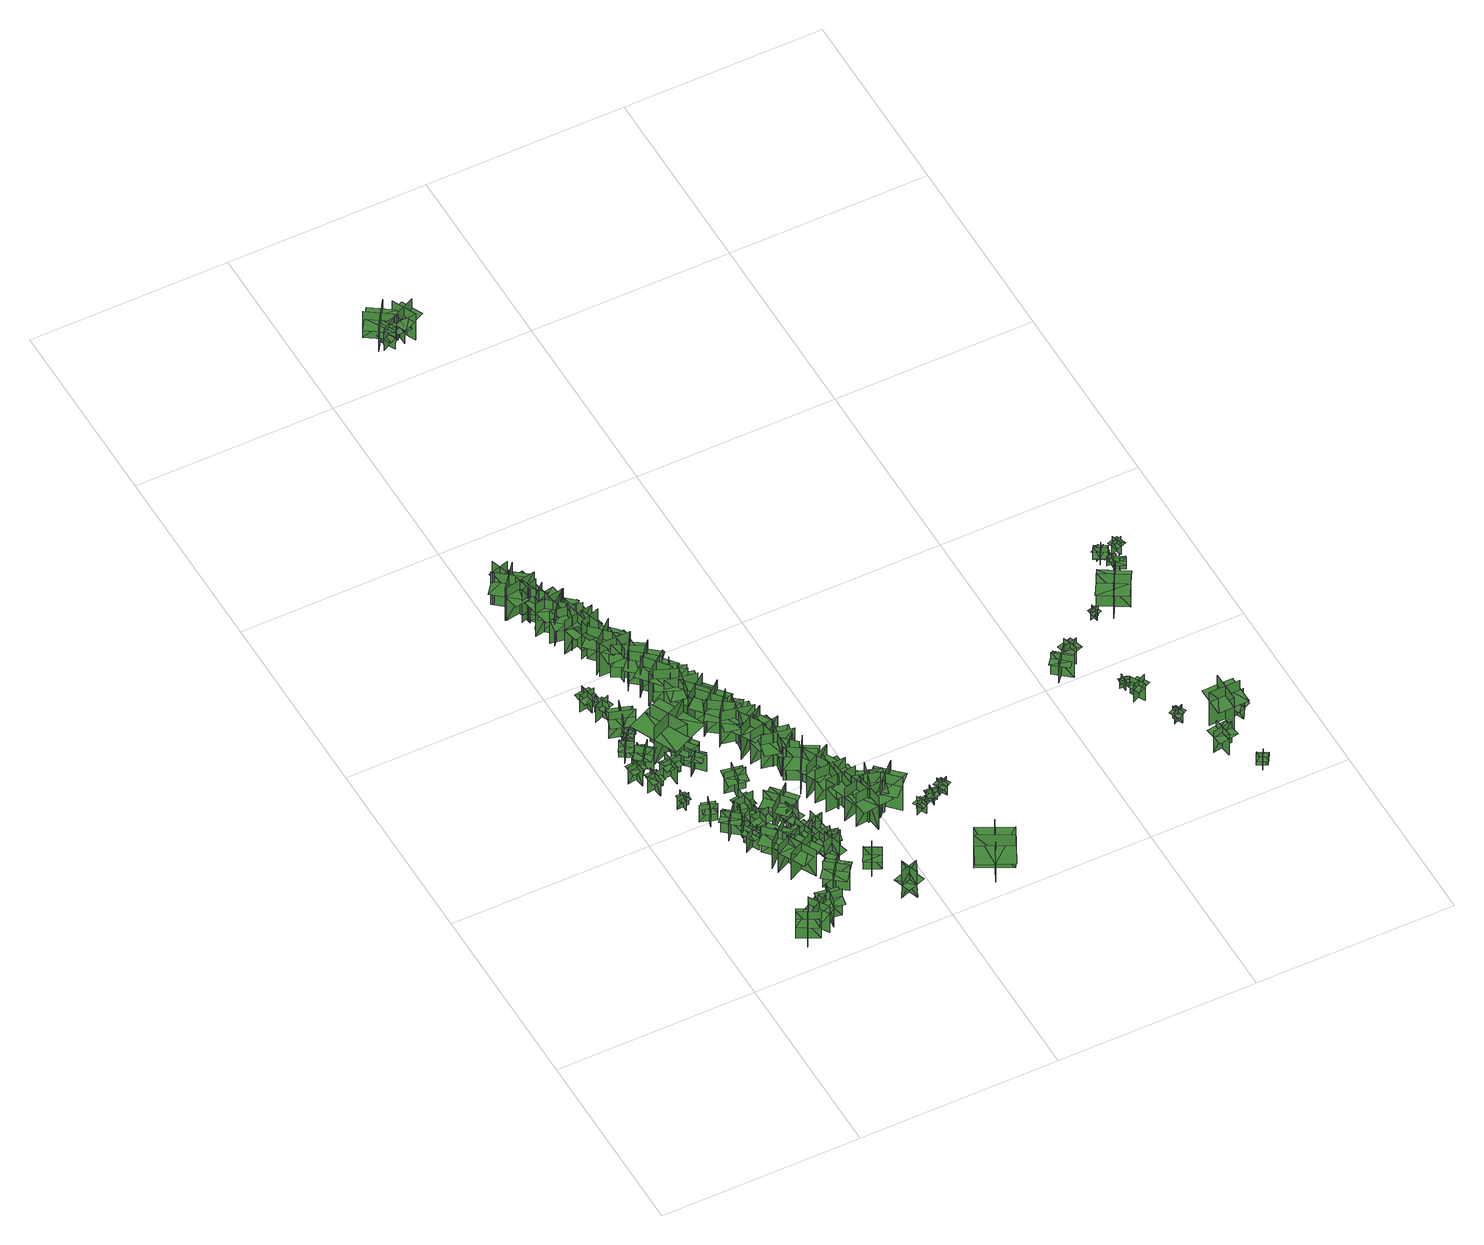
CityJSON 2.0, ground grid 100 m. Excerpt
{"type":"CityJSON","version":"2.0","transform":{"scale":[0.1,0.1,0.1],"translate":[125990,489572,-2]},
"CityObjects":{
"tree1":{"type":"SolitaryVegetationObject","geometry":[{"type":"MultiSurface","lod":"1","boundaries":[[[0,1,2]],[[0,2,3]],[[4,5,6]],[[4,6,7]],[[8,9,10]],[[8,10,11]],[[8,11,12]],[[8,12,13]]]}]},
"tree2":{"type":"SolitaryVegetationObject","geometry":[{"type":"MultiSurface","lod":"1","boundaries":[[[14,15,16]],[[14,16,17]],[[18,19,20]],[[18,20,21]],[[22,23,24]],[[22,24,25]],[[22,25,26]],[[22,26,27]]]}]},
"tree3":{"type":"SolitaryVegetationObject","geometry":[{"type":"MultiSurface","lod":"1","boundaries":[[[28,29,30]],[[28,30,31]],[[32,33,34]],[[32,34,35]],[[36,37,38]],[[36,38,39]],[[36,40,41]],[[36,41,37]]]}]},
"tree4":{"type":"SolitaryVegetationObject","geometry":[{"type":"MultiSurface","lod":"1","boundaries":[[[42,43,44]],[[42,44,45]],[[46,47,48]],[[46,48,49]],[[50,51,52]],[[50,52,53]],[[50,54,55]],[[50,55,51]]]}]},
"tree5":{"type":"SolitaryVegetationObject","geometry":[{"type":"MultiSurface","lod":"1","boundaries":[[[56,57,58]],[[56,58,59]],[[60,61,62]],[[60,62,63]],[[64,65,66]],[[64,66,67]],[[64,67,68]],[[64,68,69]]]}]},
"tree6":{"type":"SolitaryVegetationObject","geometry":[{"type":"MultiSurface","lod":"1","boundaries":[[[70,71,72]],[[70,72,73]],[[74,75,76]],[[74,76,77]],[[78,79,80]],[[78,80,81]],[[78,82,83]],[[78,83,79]]]}]},
"tree7":{"type":"SolitaryVegetationObject","geometry":[{"type":"MultiSurface","lod":"1","boundaries":[[[84,85,86]],[[84,86,87]],[[88,89,90]],[[88,90,91]],[[92,93,94]],[[92,94,95]],[[92,96,97]],[[92,97,93]]]}]},
"tree8":{"type":"SolitaryVegetationObject","geometry":[{"type":"MultiSurface","lod":"1","boundaries":[[[98,99,100]],[[98,100,101]],[[102,103,104]],[[102,104,105]],[[106,107,108]],[[106,108,109]],[[106,110,111]],[[106,111,107]]]}]},
"tree9":{"type":"SolitaryVegetationObject","geometry":[{"type":"MultiSurface","lod":"1","boundaries":[[[112,113,114]],[[112,114,115]],[[116,117,118]],[[116,118,119]],[[120,121,122]],[[120,122,123]],[[120,124,125]],[[120,125,121]]]}]},
"tree10":{"type":"SolitaryVegetationObject","geometry":[{"type":"MultiSurface","lod":"1","boundaries":[[[126,127,128]],[[126,128,129]],[[130,131,132]],[[130,132,133]],[[134,135,136]],[[134,136,137]],[[134,138,139]],[[134,139,135]]]}]},
"tree11":{"type":"SolitaryVegetationObject","geometry":[{"type":"MultiSurface","lod":"1","boundaries":[[[140,141,142]],[[140,142,143]],[[144,145,146]],[[144,146,147]],[[148,149,150]],[[148,150,151]],[[148,152,153]],[[148,153,149]]]}]},
"tree12":{"type":"SolitaryVegetationObject","geometry":[{"type":"MultiSurface","lod":"1","boundaries":[[[154,155,156]],[[154,156,157]],[[158,159,160]],[[158,160,161]],[[162,163,164]],[[162,164,165]],[[162,166,167]],[[162,167,163]]]}]},
"tree13":{"type":"SolitaryVegetationObject","geometry":[{"type":"MultiSurface","lod":"1","boundaries":[[[168,169,170]],[[168,170,171]],[[172,173,174]],[[172,174,175]],[[176,177,178]],[[176,178,179]],[[176,179,180]],[[176,180,181]]]}]},
"tree14":{"type":"SolitaryVegetationObject","geometry":[{"type":"MultiSurface","lod":"1","boundaries":[[[182,183,184]],[[182,184,185]],[[186,187,188]],[[186,188,189]],[[190,191,192]],[[190,192,193]],[[190,193,194]],[[190,194,195]]]}]},
"tree15":{"type":"SolitaryVegetationObject","geometry":[{"type":"MultiSurface","lod":"1","boundaries":[[[196,197,198]],[[196,198,199]],[[200,201,202]],[[200,202,203]],[[204,205,206]],[[204,206,207]],[[204,207,208]],[[204,208,209]]]}]},
"tree16":{"type":"SolitaryVegetationObject","geometry":[{"type":"MultiSurface","lod":"1","boundaries":[[[210,211,212]],[[210,212,213]],[[214,215,216]],[[214,216,217]],[[218,219,220]],[[218,220,221]],[[218,221,222]],[[218,222,223]]]}]},
"tree17":{"type":"SolitaryVegetationObject","geometry":[{"type":"MultiSurface","lod":"1","boundaries":[[[224,225,226]],[[224,226,227]],[[228,229,230]],[[228,230,231]],[[232,233,234]],[[232,234,235]],[[232,235,236]],[[232,236,237]]]}]},
"tree18":{"type":"SolitaryVegetationObject","geometry":[{"type":"MultiSurface","lod":"1","boundaries":[[[238,239,240]],[[238,240,241]],[[242,243,244]],[[242,244,245]],[[246,247,248]],[[246,248,249]],[[246,249,250]],[[246,250,251]]]}]},
"tree19":{"type":"SolitaryVegetationObject","geometry":[{"type":"MultiSurface","lod":"1","boundaries":[[[252,253,254]],[[252,254,255]],[[256,257,258]],[[256,258,259]],[[260,261,262]],[[260,262,263]],[[260,263,264]],[[260,264,265]]]}]},
"tree20":{"type":"SolitaryVegetationObject","geometry":[{"type":"MultiSurface","lod":"1","boundaries":[[[266,267,268]],[[266,268,269]],[[270,271,272]],[[270,272,273]],[[274,275,276]],[[274,276,277]],[[274,277,278]],[[274,278,279]]]}]},
"tree21":{"type":"SolitaryVegetationObject","geometry":[{"type":"MultiSurface","lod":"1","boundaries":[[[280,281,282]],[[280,282,283]],[[284,285,286]],[[284,286,287]],[[288,289,290]],[[288,290,291]],[[288,291,292]],[[288,292,293]]]}]},
"tree22":{"type":"SolitaryVegetationObject","geometry":[{"type":"MultiSurface","lod":"1","boundaries":[[[294,295,296]],[[294,296,297]],[[298,299,300]],[[298,300,301]],[[302,303,304]],[[302,304,305]],[[302,305,306]],[[302,306,307]]]}]},
"tree23":{"type":"SolitaryVegetationObject","geometry":[{"type":"MultiSurface","lod":"1","boundaries":[[[308,309,310]],[[308,310,311]],[[312,313,314]],[[312,314,315]],[[316,317,318]],[[316,318,319]],[[316,319,320]],[[316,320,321]]]}]},
"tree24":{"type":"SolitaryVegetationObject","geometry":[{"type":"MultiSurface","lod":"1","boundaries":[[[322,323,324]],[[322,324,325]],[[326,327,328]],[[326,328,329]],[[330,331,332]],[[330,332,333]],[[330,333,334]],[[330,334,335]]]}]},
"tree25":{"type":"SolitaryVegetationObject","geometry":[{"type":"MultiSurface","lod":"1","boundaries":[[[336,337,338]],[[336,338,339]],[[340,341,342]],[[340,342,343]],[[344,345,346]],[[344,346,347]],[[344,347,348]],[[344,348,349]]]}]},
"tree26":{"type":"SolitaryVegetationObject","geometry":[{"type":"MultiSurface","lod":"1","boundaries":[[[350,351,352]],[[350,352,353]],[[354,355,356]],[[354,356,357]],[[358,359,360]],[[358,360,361]],[[358,361,362]],[[358,362,363]]]}]},
"tree27":{"type":"SolitaryVegetationObject","geometry":[{"type":"MultiSurface","lod":"1","boundaries":[[[364,365,366]],[[364,366,367]],[[368,369,370]],[[368,370,371]],[[372,373,374]],[[372,374,375]],[[372,375,376]],[[372,376,377]]]}]},
"tree28":{"type":"SolitaryVegetationObject","geometry":[{"type":"MultiSurface","lod":"1","boundaries":[[[378,379,380]],[[378,380,381]],[[382,383,384]],[[382,384,385]],[[386,387,388]],[[386,388,389]],[[386,389,390]],[[386,390,391]]]}]},
"tree29":{"type":"SolitaryVegetationObject","geometry":[{"type":"MultiSurface","lod":"1","boundaries":[[[392,393,394]],[[392,394,395]],[[396,397,398]],[[396,398,399]],[[400,401,402]],[[400,402,403]],[[400,404,405]],[[400,405,401]]]}]},
"tree30":{"type":"SolitaryVegetationObject","geometry":[{"type":"MultiSurface","lod":"1","boundaries":[[[406,407,408]],[[406,408,409]],[[410,411,412]],[[410,412,413]],[[414,415,411]],[[414,411,410]],[[416,417,407]],[[416,407,406]],[[406,407,418]],[[406,418,419]],[[406,420,421]],[[406,421,407]]]}]},
"tree31":{"type":"SolitaryVegetationObject","geometry":[{"type":"MultiSurface","lod":"1","boundaries":[[[422,423,424]],[[422,424,425]],[[426,427,428]],[[426,428,429]],[[430,431,432]],[[430,432,433]],[[430,433,434]],[[430,434,435]]]}]},
"tree32":{"type":"SolitaryVegetationObject","geometry":[{"type":"MultiSurface","lod":"1","boundaries":[[[436,437,438]],[[436,438,439]],[[440,441,442]],[[440,442,443]],[[444,445,446]],[[444,446,447]],[[444,448,449]],[[444,449,445]]]}]},
"tree33":{"type":"SolitaryVegetationObject","geometry":[{"type":"MultiSurface","lod":"1","boundaries":[[[450,451,452]],[[450,452,453]],[[454,455,456]],[[454,456,457]],[[458,459,460]],[[458,460,461]],[[458,461,462]],[[458,462,463]]]}]},
"tree34":{"type":"SolitaryVegetationObject","geometry":[{"type":"MultiSurface","lod":"1","boundaries":[[[464,465,466]],[[464,466,467]],[[468,469,470]],[[468,470,471]],[[472,473,469]],[[472,469,468]],[[474,475,465]],[[474,465,464]],[[464,465,476]],[[464,476,477]],[[464,478,479]],[[464,479,465]]]}]},
"tree35":{"type":"SolitaryVegetationObject","geometry":[{"type":"MultiSurface","lod":"1","boundaries":[[[480,481,482]],[[480,482,483]],[[484,485,486]],[[484,486,487]],[[488,489,485]],[[488,485,484]],[[490,491,481]],[[490,481,480]],[[480,481,492]],[[480,492,493]],[[480,494,495]],[[480,495,481]]]}]},
"tree36":{"type":"SolitaryVegetationObject","geometry":[{"type":"MultiSurface","lod":"1","boundaries":[[[496,497,498]],[[496,498,499]],[[500,501,502]],[[500,502,503]],[[504,505,506]],[[504,506,507]],[[504,507,508]],[[504,508,509]]]}]},
"tree37":{"type":"SolitaryVegetationObject","geometry":[{"type":"MultiSurface","lod":"1","boundaries":[[[510,511,512]],[[510,512,513]],[[514,515,516]],[[514,516,517]],[[518,519,515]],[[518,515,514]],[[520,521,511]],[[520,511,510]],[[522,523,524]],[[522,524,525]],[[526,527,528]],[[526,528,529]]]}]},
"tree38":{"type":"SolitaryVegetationObject","geometry":[{"type":"MultiSurface","lod":"1","boundaries":[[[530,531,532]],[[530,532,533]],[[534,535,536]],[[534,536,537]],[[538,539,540]],[[538,540,541]],[[538,541,542]],[[538,542,543]]]}]},
"tree39":{"type":"SolitaryVegetationObject","geometry":[{"type":"MultiSurface","lod":"1","boundaries":[[[544,545,546]],[[544,546,547]],[[548,549,550]],[[548,550,551]],[[552,553,549]],[[552,549,548]],[[554,555,545]],[[554,545,544]],[[556,557,558]],[[556,558,559]],[[560,561,562]],[[560,562,563]]]}]},
"tree40":{"type":"SolitaryVegetationObject","geometry":[{"type":"MultiSurface","lod":"1","boundaries":[[[564,565,566]],[[564,566,567]],[[568,569,570]],[[568,570,571]],[[572,573,574]],[[572,574,575]],[[572,575,576]],[[572,576,577]]]}]},
"tree41":{"type":"SolitaryVegetationObject","geometry":[{"type":"MultiSurface","lod":"1","boundaries":[[[578,579,580]],[[578,580,581]],[[582,583,584]],[[582,584,585]],[[586,587,583]],[[586,583,582]],[[588,589,579]],[[588,579,578]],[[590,591,592]],[[590,592,593]],[[594,595,596]],[[594,596,597]]]}]},
"tree42":{"type":"SolitaryVegetationObject","geometry":[{"type":"MultiSurface","lod":"1","boundaries":[[[598,599,600]],[[598,600,601]],[[602,603,604]],[[602,604,605]],[[606,607,608]],[[606,608,609]],[[606,609,610]],[[606,610,611]]]}]},
"tree43":{"type":"SolitaryVegetationObject","geometry":[{"type":"MultiSurface","lod":"1","boundaries":[[[612,613,614]],[[612,614,615]],[[616,617,618]],[[616,618,619]],[[620,621,622]],[[620,622,623]],[[620,624,625]],[[620,625,621]]]}]},
"tree44":{"type":"SolitaryVegetationObject","geometry":[{"type":"MultiSurface","lod":"1","boundaries":[[[626,627,628]],[[626,628,629]],[[630,631,632]],[[630,632,633]],[[634,635,636]],[[634,636,637]],[[634,637,638]],[[634,638,639]]]}]},
"tree45":{"type":"SolitaryVegetationObject","geometry":[{"type":"MultiSurface","lod":"1","boundaries":[[[640,641,642]],[[640,642,643]],[[644,645,646]],[[644,646,647]],[[648,649,650]],[[648,650,651]],[[648,651,652]],[[648,652,653]]]}]},
"tree46":{"type":"SolitaryVegetationObject","geometry":[{"type":"MultiSurface","lod":"1","boundaries":[[[654,655,656]],[[654,656,657]],[[658,659,660]],[[658,660,661]],[[662,663,659]],[[662,659,658]],[[664,665,655]],[[664,655,654]],[[666,667,668]],[[666,668,669]],[[670,671,672]],[[670,672,673]]]}]},
"tree47":{"type":"SolitaryVegetationObject","geometry":[{"type":"MultiSurface","lod":"1","boundaries":[[[674,675,676]],[[674,676,677]],[[678,679,680]],[[678,680,681]],[[682,683,679]],[[682,679,678]],[[684,685,675]],[[684,675,674]],[[674,675,686]],[[674,686,687]],[[674,688,689]],[[674,689,675]]]}]},
"tree48":{"type":"SolitaryVegetationObject","geometry":[{"type":"MultiSurface","lod":"1","boundaries":[[[690,691,692]],[[690,692,693]],[[694,695,696]],[[694,696,697]],[[698,699,700]],[[698,700,701]],[[698,701,702]],[[698,702,703]]]}]},
"tree49":{"type":"SolitaryVegetationObject","geometry":[{"type":"MultiSurface","lod":"1","boundaries":[[[704,705,706]],[[704,706,707]],[[708,709,710]],[[708,710,711]],[[712,713,714]],[[712,714,715]],[[712,715,716]],[[712,716,717]]]}]},
"tree50":{"type":"SolitaryVegetationObject","geometry":[{"type":"MultiSurface","lod":"1","boundaries":[[[718,719,720]],[[718,720,721]],[[722,723,724]],[[722,724,725]],[[726,727,728]],[[726,728,729]],[[726,729,730]],[[726,730,731]]]}]},
"tree51":{"type":"SolitaryVegetationObject","geometry":[{"type":"MultiSurface","lod":"1","boundaries":[[[732,733,734]],[[732,734,735]],[[736,737,738]],[[736,738,739]],[[740,741,742]],[[740,742,743]],[[740,743,744]],[[740,744,745]]]}]},
"tree52":{"type":"SolitaryVegetationObject","geometry":[{"type":"MultiSurface","lod":"1","boundaries":[[[746,747,748]],[[746,748,749]],[[750,751,752]],[[750,752,753]],[[754,755,756]],[[754,756,757]],[[754,757,758]],[[754,758,759]]]}]},
"tree53":{"type":"SolitaryVegetationObject","geometry":[{"type":"MultiSurface","lod":"1","boundaries":[[[760,761,762]],[[760,762,763]],[[764,765,766]],[[764,766,767]],[[768,769,770]],[[768,770,771]],[[768,771,772]],[[768,772,773]]]}]},
"tree54":{"type":"SolitaryVegetationObject","geometry":[{"type":"MultiSurface","lod":"1","boundaries":[[[774,775,776]],[[774,776,777]],[[778,779,780]],[[778,780,781]],[[782,783,784]],[[782,784,785]],[[782,785,786]],[[782,786,787]]]}]},
"tree55":{"type":"SolitaryVegetationObject","geometry":[{"type":"MultiSurface","lod":"1","boundaries":[[[788,789,790]],[[788,790,791]],[[792,793,794]],[[792,794,795]],[[796,797,798]],[[796,798,799]],[[796,799,800]],[[796,800,801]]]}]},
"tree56":{"type":"SolitaryVegetationObject","geometry":[{"type":"MultiSurface","lod":"1","boundaries":[[[802,803,804]],[[802,804,805]],[[806,807,808]],[[806,808,809]],[[810,811,812]],[[810,812,813]],[[810,813,814]],[[810,814,815]]]}]},
"tree57":{"type":"SolitaryVegetationObject","geometry":[{"type":"MultiSurface","lod":"1","boundaries":[[[816,817,818]],[[816,818,819]],[[820,821,822]],[[820,822,823]],[[824,825,826]],[[824,826,827]],[[824,827,828]],[[824,828,829]]]}]},
"tree58":{"type":"SolitaryVegetationObject","geometry":[{"type":"MultiSurface","lod":"1","boundaries":[[[830,831,832]],[[830,832,833]],[[834,835,836]],[[834,836,837]],[[838,839,840]],[[838,840,841]],[[838,841,842]],[[838,842,843]]]}]},
"tree59":{"type":"SolitaryVegetationObject","geometry":[{"type":"MultiSurface","lod":"1","boundaries":[[[844,845,846]],[[844,846,847]],[[848,849,850]],[[848,850,851]],[[852,853,854]],[[852,854,855]],[[852,855,856]],[[852,856,857]]]}]},
"tree60":{"type":"SolitaryVegetationObject","geometry":[{"type":"MultiSurface","lod":"1","boundaries":[[[858,859,860]],[[858,860,861]],[[862,863,864]],[[862,864,865]],[[866,867,868]],[[866,868,869]],[[866,869,870]],[[866,870,871]]]}]},
"tree61":{"type":"SolitaryVegetationObject","geometry":[{"type":"MultiSurface","lod":"1","boundaries":[[[872,873,874]],[[872,874,875]],[[876,877,878]],[[876,878,879]],[[880,881,882]],[[880,882,883]],[[880,883,884]],[[880,884,885]]]}]},
"tree62":{"type":"SolitaryVegetationObject","geometry":[{"type":"MultiSurface","lod":"1","boundaries":[[[886,887,888]],[[886,888,889]],[[890,891,892]],[[890,892,893]],[[894,895,891]],[[894,891,890]],[[896,897,887]],[[896,887,886]],[[898,899,900]],[[898,900,901]],[[902,903,904]],[[902,904,905]]]}]},
"tree63":{"type":"SolitaryVegetationObject","geometry":[{"type":"MultiSurface","lod":"1","boundaries":[[[906,907,908]],[[906,908,909]],[[910,911,912]],[[910,912,913]],[[914,915,916]],[[914,916,917]],[[914,917,918]],[[914,918,919]]]}]},
"tree64":{"type":"SolitaryVegetationObject","geometry":[{"type":"MultiSurface","lod":"1","boundaries":[[[920,921,922]],[[920,922,923]],[[924,925,926]],[[924,926,927]],[[928,929,930]],[[928,930,931]],[[928,931,932]],[[928,932,933]]]}]},
"tree65":{"type":"SolitaryVegetationObject","geometry":[{"type":"MultiSurface","lod":"1","boundaries":[[[934,935,936]],[[934,936,937]],[[938,939,940]],[[938,940,941]],[[942,943,944]],[[942,944,945]],[[942,945,946]],[[942,946,947]]]}]},
"tree66":{"type":"SolitaryVegetationObject","geometry":[{"type":"MultiSurface","lod":"1","boundaries":[[[948,949,950]],[[948,950,951]],[[952,953,954]],[[952,954,955]],[[956,957,958]],[[956,958,959]],[[956,959,960]],[[956,960,961]]]}]},
"tree67":{"type":"SolitaryVegetationObject","geometry":[{"type":"MultiSurface","lod":"1","boundaries":[[[962,963,964]],[[962,964,965]],[[966,967,968]],[[966,968,969]],[[970,971,972]],[[970,972,973]],[[970,973,974]],[[970,974,975]]]}]},
"tree68":{"type":"SolitaryVegetationObject","geometry":[{"type":"MultiSurface","lod":"1","boundaries":[[[976,977,978]],[[976,978,979]],[[980,981,982]],[[980,982,983]],[[984,985,986]],[[984,986,987]],[[984,987,988]],[[984,988,989]]]}]},
"tree69":{"type":"SolitaryVegetationObject","geometry":[{"type":"MultiSurface","lod":"1","boundaries":[[[990,991,992]],[[990,992,993]],[[994,995,996]],[[994,996,997]],[[998,999,1000]],[[998,1000,1001]],[[998,1001,1002]],[[998,1002,1003]]]}]},
"tree70":{"type":"SolitaryVegetationObject","geometry":[{"type":"MultiSurface","lod":"1","boundaries":[[[1004,1005,1006]],[[1004,1006,1007]],[[1008,1009,1010]],[[1008,1010,1011]],[[1012,1013,1014]],[[1012,1014,1015]],[[1012,1015,1016]],[[1012,1016,1017]]]}]},
"tree71":{"type":"SolitaryVegetationObject","geometry":[{"type":"MultiSurface","lod":"1","boundaries":[[[1018,1019,1020]],[[1018,1020,1021]],[[1022,1023,1024]],[[1022,1024,1025]],[[1026,1027,1028]],[[1026,1028,1029]],[[1026,1029,1030]],[[1026,1030,1031]]]}]},
"tree72":{"type":"SolitaryVegetationObject","geometry":[{"type":"MultiSurface","lod":"1","boundaries":[[[1032,1033,1034]],[[1032,1034,1035]],[[1036,1037,1038]],[[1036,1038,1039]],[[1040,1041,1042]],[[1040,1042,1043]],[[1040,1043,1044]],[[1040,1044,1045]]]}]},
"tree73":{"type":"SolitaryVegetationObject","geometry":[{"type":"MultiSurface","lod":"1","boundaries":[[[1046,1047,1048]],[[1046,1048,1049]],[[1050,1051,1052]],[[1050,1052,1053]],[[1054,1055,1056]],[[1054,1056,1057]],[[1054,1057,1058]],[[1054,1058,1059]]]}]},
"tree74":{"type":"SolitaryVegetationObject","geometry":[{"type":"MultiSurface","lod":"1","boundaries":[[[1060,1061,1062]],[[1060,1062,1063]],[[1064,1065,1066]],[[1064,1066,1067]],[[1068,1069,1070]],[[1068,1070,1071]],[[1068,1071,1072]],[[1068,1072,1073]]]}]},
"tree75":{"type":"SolitaryVegetationObject","geometry":[{"type":"MultiSurface","lod":"1","boundaries":[[[1074,1075,1076]],[[1074,1076,1077]],[[1078,1079,1080]],[[1078,1080,1081]],[[1082,1083,1084]],[[1082,1084,1085]],[[1082,1085,1086]],[[1082,1086,1087]]]}]},
"tree76":{"type":"SolitaryVegetationObject","geometry":[{"type":"MultiSurface","lod":"1","boundaries":[[[1088,1089,1090]],[[1088,1090,1091]],[[1092,1093,1094]],[[1092,1094,1095]],[[1096,1097,1093]],[[1096,1093,1092]],[[1098,1099,1089]],[[1098,1089,1088]],[[1088,1089,1100]],[[1088,1100,1101]],[[1088,1102,1103]],[[1088,1103,1089]]]}]},
"tree77":{"type":"SolitaryVegetationObject","geometry":[{"type":"MultiSurface","lod":"1","boundaries":[[[1104,1105,1106]],[[1104,1106,1107]],[[1108,1109,1110]],[[1108,1110,1111]],[[1112,1113,1114]],[[1112,1114,1115]],[[1112,1115,1116]],[[1112,1116,1117]]]}]},
"tree78":{"type":"SolitaryVegetationObject","geometry":[{"type":"MultiSurface","lod":"1","boundaries":[[[1118,1119,1120]],[[1118,1120,1121]],[[1122,1123,1124]],[[1122,1124,1125]],[[1126,1127,1128]],[[1126,1128,1129]],[[1126,1127,1130]],[[1126,1130,1131]]]}]},
"tree79":{"type":"SolitaryVegetationObject","geometry":[{"type":"MultiSurface","lod":"1","boundaries":[[[1132,1133,1134]],[[1132,1134,1135]],[[1136,1137,1138]],[[1136,1138,1139]],[[1140,1141,1142]],[[1140,1142,1143]],[[1140,1141,1144]],[[1140,1144,1145]]]}]},
"tree80":{"type":"SolitaryVegetationObject","geometry":[{"type":"MultiSurface","lod":"1","boundaries":[[[1146,1147,1148]],[[1146,1148,1149]],[[1150,1151,1152]],[[1150,1152,1153]],[[1154,1155,1156]],[[1154,1156,1157]],[[1154,1158,1159]],[[1154,1159,1155]]]}]},
"tree81":{"type":"SolitaryVegetationObject","geometry":[{"type":"MultiSurface","lod":"1","boundaries":[[[1160,1161,1162]],[[1160,1162,1163]],[[1164,1165,1166]],[[1164,1166,1167]],[[1168,1169,1170]],[[1168,1170,1171]],[[1168,1171,1172]],[[1168,1172,1173]]]}]},
"tree82":{"type":"SolitaryVegetationObject","geometry":[{"type":"MultiSurface","lod":"1","boundaries":[[[1174,1175,1176]],[[1174,1176,1177]],[[1178,1179,1180]],[[1178,1180,1181]],[[1182,1183,1184]],[[1182,1184,1185]],[[1182,1186,1187]],[[1182,1187,1183]]]}]},
"tree83":{"type":"SolitaryVegetationObject","geometry":[{"type":"MultiSurface","lod":"1","boundaries":[[[1188,1189,1190]],[[1188,1190,1191]],[[1192,1193,1194]],[[1192,1194,1195]],[[1196,1197,1198]],[[1196,1198,1199]],[[1196,1200,1201]],[[1196,1201,1197]]]}]},
"tree84":{"type":"SolitaryVegetationObject","geometry":[{"type":"MultiSurface","lod":"1","boundaries":[[[1202,1203,1204]],[[1202,1204,1205]],[[1206,1207,1208]],[[1206,1208,1209]],[[1210,1211,1212]],[[1210,1212,1213]],[[1210,1213,1214]],[[1210,1214,1215]]]}]},
"tree85":{"type":"SolitaryVegetationObject","geometry":[{"type":"MultiSurface","lod":"1","boundaries":[[[1216,1217,1218]],[[1216,1218,1219]],[[1220,1221,1222]],[[1220,1222,1223]],[[1224,1225,1226]],[[1224,1226,1227]],[[1224,1227,1228]],[[1224,1228,1229]]]}]},
"tree86":{"type":"SolitaryVegetationObject","geometry":[{"type":"MultiSurface","lod":"1","boundaries":[[[1230,1231,1232]],[[1230,1232,1233]],[[1234,1235,1236]],[[1234,1236,1237]],[[1238,1239,1240]],[[1238,1240,1241]],[[1238,1241,1242]],[[1238,1242,1243]]]}]},
"tree87":{"type":"SolitaryVegetationObject","geometry":[{"type":"MultiSurface","lod":"1","boundaries":[[[1244,1245,1246]],[[1244,1246,1247]],[[1248,1249,1250]],[[1248,1250,1251]],[[1252,1253,1254]],[[1252,1254,1255]],[[1252,1255,1256]],[[1252,1256,1257]]]}]},
"tree88":{"type":"SolitaryVegetationObject","geometry":[{"type":"MultiSurface","lod":"1","boundaries":[[[1258,1259,1260]],[[1258,1260,1261]],[[1262,1263,1264]],[[1262,1264,1265]],[[1266,1267,1268]],[[1266,1268,1269]],[[1266,1269,1270]],[[1266,1270,1271]]]}]},
"tree89":{"type":"SolitaryVegetationObject","geometry":[{"type":"MultiSurface","lod":"1","boundaries":[[[1272,1273,1274]],[[1272,1274,1275]],[[1276,1277,1278]],[[1276,1278,1279]],[[1280,1281,1277]],[[1280,1277,1276]],[[1282,1283,1273]],[[1282,1273,1272]],[[1272,1273,1284]],[[1272,1284,1285]],[[1272,1286,1287]],[[1272,1287,1273]]]}]},
"tree90":{"type":"SolitaryVegetationObject","geometry":[{"type":"MultiSurface","lod":"1","boundaries":[[[1288,1289,1290]],[[1288,1290,1291]],[[1292,1293,1294]],[[1292,1294,1295]],[[1296,1297,1293]],[[1296,1293,1292]],[[1298,1299,1289]],[[1298,1289,1288]],[[1288,1289,1300]],[[1288,1300,1301]],[[1288,1302,1303]],[[1288,1303,1289]]]}]},
"tree91":{"type":"SolitaryVegetationObject","geometry":[{"type":"MultiSurface","lod":"1","boundaries":[[[1304,1305,1306]],[[1304,1306,1307]],[[1308,1309,1310]],[[1308,1310,1311]],[[1312,1313,1314]],[[1312,1314,1315]],[[1312,1315,1316]],[[1312,1316,1317]]]}]},
"tree92":{"type":"SolitaryVegetationObject","geometry":[{"type":"MultiSurface","lod":"1","boundaries":[[[1318,1319,1320]],[[1318,1320,1321]],[[1322,1323,1324]],[[1322,1324,1325]],[[1326,1327,1328]],[[1326,1328,1329]],[[1326,1329,1330]],[[1326,1330,1331]]]}]},
"tree93":{"type":"SolitaryVegetationObject","geometry":[{"type":"MultiSurface","lod":"1","boundaries":[[[1332,1333,1334]],[[1332,1334,1335]],[[1336,1337,1338]],[[1336,1338,1339]],[[1340,1341,1342]],[[1340,1342,1343]],[[1340,1343,1344]],[[1340,1344,1345]]]}]},
"tree94":{"type":"SolitaryVegetationObject","geometry":[{"type":"MultiSurface","lod":"1","boundaries":[[[1346,1347,1348]],[[1346,1348,1349]],[[1350,1351,1352]],[[1350,1352,1353]],[[1354,1355,1356]],[[1354,1356,1357]],[[1354,1357,1358]],[[1354,1358,1359]]]}]},
"tree95":{"type":"SolitaryVegetationObject","geometry":[{"type":"MultiSurface","lod":"1","boundaries":[[[1360,1361,1362]],[[1360,1362,1363]],[[1364,1365,1366]],[[1364,1366,1367]],[[1368,1369,1370]],[[1368,1370,1371]],[[1368,1371,1372]],[[1368,1372,1373]]]}]},
"tree96":{"type":"SolitaryVegetationObject","geometry":[{"type":"MultiSurface","lod":"1","boundaries":[[[1374,1375,1376]],[[1374,1376,1377]],[[1378,1379,1380]],[[1378,1380,1381]],[[1382,1383,1384]],[[1382,1384,1385]],[[1382,1385,1386]],[[1382,1386,1387]]]}]}
},
"vertices":[
[412,143,14],[313,197,14],[313,197,184],[412,143,184],[389,222,14],[334,123,14],[334,123,184],[389,222,184],[389,222,140],[341,248,140],[287,149,140],[334,123,140],[381,97,140],[436,195,140],
[403,249,17],[461,153,17],[461,153,187],[403,249,187],[384,169,17],[480,227,17],[480,227,187],[384,169,187],[384,169,142],[412,122,142],[508,181,142],[480,227,142],[452,274,142],[356,215,142],
[88,1366,19],[170,1375,19],[170,1375,128],[88,1366,128],[140,1325,19],[130,1408,19],[130,1408,128],[140,1325,128],[95,1367,100],[170,1375,100],[167,1408,100],[92,1399,100],[99,1334,100],[174,1343,100],
[182,1234,18],[173,1316,18],[173,1316,128],[182,1234,128],[223,1285,18],[140,1277,18],[140,1277,128],[223,1285,128],[181,1241,100],[173,1316,100],[141,1313,100],[148,1238,100],[213,1244,100],[206,1319,100],
[492,172,18],[511,283,18],[511,283,188],[492,172,188],[559,220,18],[448,239,18],[448,239,188],[559,220,188],[559,220,143],[568,274,143],[457,292,143],[448,239,143],[439,185,143],[550,167,143],
[240,1161,19],[242,1102,19],[242,1102,98],[240,1161,98],[209,1126,19],[268,1129,19],[268,1129,98],[209,1126,98],[240,1156,77],[242,1102,77],[266,1103,77],[264,1157,77],[217,1155,77],[219,1101,77],
[319,1043,18],[292,965,18],[292,965,128],[319,1043,128],[260,1014,18],[338,987,18],[338,987,128],[260,1014,128],[317,1036,100],[292,965,100],[322,954,100],[348,1025,100],[286,1047,100],[261,976,100],
[133,1480,20],[169,1536,20],[169,1536,130],[133,1480,130],[183,1491,20],[127,1527,20],[127,1527,130],[183,1491,130],[183,1491,94],[127,1527,94],[107,1496,94],[163,1460,94],[203,1522,94],[147,1557,94],
[229,1447,21],[173,1382,21],[173,1382,163],[229,1447,163],[163,1442,21],[228,1386,21],[228,1386,163],[163,1442,163],[163,1442,117],[228,1386,117],[259,1422,117],[194,1477,117],[133,1406,117],[198,1351,117],
[399,849,17],[317,917,17],[317,917,158],[399,849,158],[391,933,17],[323,851,17],[323,851,158],[391,933,158],[392,855,122],[317,917,122],[291,885,122],[365,823,122],[419,887,122],[344,950,122],
[380,815,18],[417,741,18],[417,741,128],[380,815,128],[360,753,18],[434,790,18],[434,790,128],[360,753,128],[383,809,100],[417,741,100],[446,756,100],[412,824,100],[354,794,100],[388,727,100],
[230,1476,21],[183,1477,21],[183,1477,100],[230,1476,100],[205,1502,21],[204,1455,21],[204,1455,100],[205,1502,100],[205,1502,74],[204,1455,74],[230,1455,74],[230,1502,74],[179,1502,74],[178,1455,74],
[402,917,19],[385,837,19],[385,837,159],[402,917,159],[356,887,19],[356,887,159],[436,870,159],[436,870,19],[359,887,114],[352,853,114],[416,840,114],[423,873,114],[430,906,114],[367,920,114],
[328,1318,24],[220,1313,24],[220,1313,133],[328,1318,133],[274,1367,24],[274,1367,133],[279,1259,133],[279,1259,24],[319,1318,104],[316,1354,104],[231,1347,104],[234,1311,104],[237,1275,104],[322,1282,104],
[533,724,15],[417,617,15],[417,617,186],[533,724,186],[420,727,15],[527,612,15],[527,612,186],[420,727,186],[425,723,138],[374,676,138],[472,570,138],[523,617,138],[573,663,138],[475,770,138],
[227,1609,21],[188,1571,21],[188,1571,98],[227,1609,98],[190,1610,21],[229,1571,21],[229,1571,98],[190,1610,98],[190,1610,76],[170,1591,76],[209,1551,76],[229,1571,76],[249,1590,76],[210,1629,76],
[142,1650,19],[258,1613,19],[258,1613,188],[142,1650,188],[179,1578,19],[216,1693,19],[216,1693,188],[179,1578,188],[179,1578,141],[237,1559,141],[274,1675,141],[216,1693,141],[158,1712,141],[121,1596,141],
[431,584,13],[573,652,13],[573,652,184],[431,584,184],[538,548,13],[470,690,13],[470,690,184],[538,548,184],[535,553,136],[597,583,136],[534,714,136],[472,684,136],[410,654,136],[473,524,136],
[567,482,16],[494,621,16],[494,621,187],[567,482,187],[600,589,16],[460,517,16],[460,517,187],[600,589,187],[594,586,139],[562,647,139],[434,581,139],[466,519,139],[497,458,139],[626,525,139],
[149,1822,18],[137,1899,18],[137,1899,125],[149,1822,125],[180,1863,18],[103,1852,18],[103,1852,125],[180,1863,125],[180,1863,95],[174,1902,95],[97,1890,95],[103,1852,95],[109,1814,95],[185,1825,95],
[193,1746,17],[162,1822,17],[162,1822,126],[193,1746,126],[213,1794,17],[213,1794,126],[137,1764,126],[137,1764,17],[213,1794,91],[200,1826,91],[139,1801,91],[152,1770,91],[165,1738,91],[225,1763,91],
[475,788,17],[464,887,17],[464,887,156],[475,788,156],[516,839,17],[418,828,17],[418,828,156],[516,839,156],[516,839,117],[511,889,117],[412,878,117],[418,828,117],[423,779,117],[522,790,117],
[644,421,15],[569,325,15],[569,325,184],[644,421,184],[564,412,15],[659,336,15],[659,336,184],[564,412,184],[564,412,137],[526,364,137],[622,289,137],[659,336,137],[697,384,137],[601,460,137],
[499,953,19],[394,942,19],[394,942,158],[499,953,158],[446,995,19],[446,995,158],[457,891,158],[457,891,19],[446,995,114],[403,990,114],[412,907,114],[455,911,114],[498,916,114],[490,999,114],
[558,687,17],[525,741,17],[525,741,126],[558,687,126],[567,728,17],[567,728,126],[514,695,126],[514,695,17],[565,726,91],[551,749,91],[508,722,91],[522,700,91],[536,677,91],[579,704,91],
[247,1417,14],[247,1417,262],[441,1507,262],[441,1507,14],[300,1552,14],[300,1552,262],[386,1365,262],[386,1365,14],[286,1581,181],[189,1536,181],[297,1303,181],[394,1348,181],[491,1393,181],[383,1626,181],
[432,1409,10],[314,1334,10],[314,1334,150],[432,1409,150],[340,1429,10],[340,1429,150],[415,1311,150],[415,1311,10],[421,1403,112],[395,1441,112],[305,1378,112],[331,1340,112],[358,1302,112],[448,1364,112],
[363,1352,12],[436,1272,12],[436,1272,121],[363,1352,121],[360,1279,12],[360,1279,121],[440,1352,121],[440,1352,12],[369,1345,92],[343,1319,92],[403,1259,92],[429,1285,92],[455,1310,92],[395,1370,92],
[594,729,12],[620,626,12],[620,626,153],[594,729,153],[552,657,12],[655,683,12],[655,683,153],[552,657,153],[597,720,116],[620,626,116],[661,636,116],[637,731,116],[556,710,116],[580,616,116],
[679,474,101],[654,564,101],[607,551,101],[632,461,101],[622,505,101],[712,530,101],[710,535,186],[620,510,186],[620,510,15],[710,535,15],[682,475,15],[657,565,15],[654,564,186],[679,474,186],[724,487,101],[699,577,101],
[498,1157,12],[481,1059,12],[481,1059,150],[498,1157,150],[443,1119,12],[542,1103,12],[542,1103,150],[443,1119,150],[443,1119,111],[435,1069,111],[534,1053,111],[542,1103,111],[550,1152,111],[451,1168,111],
[692,613,13],[609,592,13],[609,592,155],[692,613,155],[635,646,13],[657,563,13],[657,563,155],[635,646,155],[635,646,109],[657,563,109],[702,575,109],[680,658,109],[590,634,109],[612,552,109],
[521,806,11],[641,908,11],[641,908,182],[521,806,182],[634,799,11],[532,918,11],[532,918,182],[634,799,182],[630,803,134],[682,848,134],[588,958,134],[536,914,134],[483,869,134],[577,759,134],
[651,813,82],[579,786,82],[593,749,82],[665,776,82],[630,764,82],[603,836,82],[599,834,152],[626,763,152],[626,763,12],[599,834,12],[650,816,12],[578,789,12],[579,786,152],[651,813,152],[637,849,82],[566,822,82],
[638,691,79],[713,702,79],[708,741,80],[632,730,80],[668,734,79],[679,658,79],[684,659,149],[673,735,149],[673,735,9],[684,659,9],[638,688,9],[714,699,9],[713,702,149],[638,691,149],[643,653,80],[719,663,80],
[178,2514,18],[57,2612,18],[57,2612,233],[178,2514,233],[168,2617,18],[70,2496,18],[70,2496,233],[168,2617,233],[168,2617,173],[107,2665,173],[10,2545,173],[70,2496,173],[130,2447,173],[228,2568,173],
[148,2624,73],[61,2598,73],[61,2599,244],[147,2626,244],[87,2657,74],[114,2570,74],[115,2570,244],[88,2657,244],[88,2657,28],[115,2570,28],[147,2626,28],[61,2599,28],[147,2625,156],[61,2599,156],[74,2554,173],[161,2581,173],[73,2602,183],[137,2623,183],[127,2655,193],[62,2635,193],
[719,644,9],[700,568,9],[700,568,117],[719,644,117],[675,617,9],[750,598,9],[750,598,117],[675,617,117],[675,617,86],[665,580,86],[740,561,86],[750,598,86],[759,636,86],[684,655,86],
[183,2415,68],[153,2500,68],[154,2500,239],[185,2415,239],[213,2476,69],[128,2446,69],[128,2445,239],[213,2476,239],[213,2476,23],[128,2445,23],[185,2415,23],[154,2500,23],[184,2415,152],[153,2500,152],[110,2484,168],[141,2399,168],[158,2488,178],[181,2425,178],[214,2437,188],[190,2500,188],
[77,2496,14],[230,2523,14],[230,2523,230],[77,2496,230],[162,2436,14],[134,2589,14],[134,2589,230],[162,2436,230],[162,2436,169],[238,2450,169],[211,2602,169],[134,2589,169],[58,2575,169],[85,2423,169],
[227,2442,68],[161,2380,68],[160,2381,239],[226,2443,239],[158,2445,69],[221,2379,69],[221,2379,239],[159,2445,239],[159,2445,23],[221,2379,23],[226,2443,23],[160,2381,23],[226,2443,152],[160,2381,152],[192,2347,168],[258,2409,168],[169,2389,178],[218,2436,178],[195,2461,188],[146,2414,188],
[203,2430,19],[229,2277,19],[229,2277,234],[203,2430,234],[143,2347,19],[295,2372,19],[295,2372,234],[143,2347,234],[143,2347,174],[155,2270,174],[308,2296,174],[295,2372,174],[283,2449,174],[130,2423,174],
[783,360,20],[824,435,20],[824,435,162],[783,360,162],[845,378,20],[771,420,20],[771,420,162],[845,378,162],[845,378,116],[771,420,116],[748,379,116],[823,337,116],[868,419,116],[794,461,116],
[184,2359,18],[302,2259,18],[302,2259,234],[184,2359,234],[192,2256,18],[292,2374,18],[292,2374,234],[192,2256,234],[192,2256,173],[251,2206,173],[351,2324,173],[292,2374,173],[233,2424,173],[133,2306,173],
[249,2198,15],[274,2351,15],[274,2351,231],[249,2198,231],[333,2257,15],[180,2283,15],[180,2283,231],[333,2257,231],[333,2257,171],[345,2334,171],[193,2359,171],[180,2283,171],[167,2206,171],[320,2181,171],
[326,2100,63],[294,2198,63],[295,2199,258],[327,2100,258],[361,2169,64],[263,2137,64],[263,2136,258],[362,2169,258],[362,2169,12],[263,2136,12],[327,2100,12],[295,2199,12],[327,2100,158],[295,2199,158],[244,2182,177],[277,2084,177],[299,2185,189],[324,2111,189],[361,2124,200],[336,2197,200],
[902,155,102],[873,244,102],[827,229,102],[856,140,102],[844,183,102],[933,212,102],[931,218,188],[842,188,188],[842,188,16],[931,218,16],[906,156,16],[877,245,16],[873,244,188],[902,155,188],[947,170,102],[918,259,102],
[269,2285,12],[299,2133,12],[299,2133,227],[269,2285,227],[211,2199,12],[363,2230,12],[363,2230,227],[211,2199,227],[211,2199,167],[227,2123,167],[378,2154,167],[363,2230,167],[347,2306,167],[196,2275,167],
[392,2126,8],[278,2021,8],[278,2021,223],[392,2126,223],[289,2130,8],[394,2017,8],[394,2017,223],[289,2130,223],[289,2130,163],[232,2078,163],[337,1964,163],[394,2017,163],[451,2069,163],[346,2183,163],
[441,2008,8],[286,2009,8],[286,2009,224],[441,2008,224],[369,2082,8],[368,1927,8],[368,1927,224],[369,2082,224],[369,2082,163],[292,2083,163],[290,1928,163],[368,1927,163],[445,1927,163],[447,2081,163],
[460,1903,8],[327,1982,8],[327,1982,224],[460,1903,224],[435,2003,8],[356,1870,8],[356,1870,224],[435,2003,224],[435,2003,163],[369,2043,163],[290,1910,163],[356,1870,163],[423,1830,163],[502,1963,163],
[378,1913,10],[496,1812,10],[496,1812,225],[378,1913,225],[386,1810,10],[486,1927,10],[486,1927,225],[386,1810,225],[386,1810,165],[444,1759,165],[545,1877,165],[486,1927,165],[427,1978,165],[327,1860,165],
[515,1841,12],[393,1745,12],[393,1745,227],[515,1841,227],[412,1853,12],[508,1732,12],[508,1732,227],[412,1853,227],[412,1853,167],[351,1805,167],[447,1684,167],[508,1732,167],[569,1780,167],[473,1901,167],
[519,1790,11],[455,1649,11],[455,1649,226],[519,1790,226],[422,1754,11],[563,1691,11],[563,1691,226],[422,1754,226],[422,1754,166],[390,1684,166],[532,1620,166],[563,1691,166],[595,1762,166],[454,1825,166],
[587,1645,10],[436,1676,10],[436,1676,225],[587,1645,225],[531,1731,10],[500,1579,10],[500,1579,225],[531,1731,225],[531,1731,165],[455,1746,165],[424,1595,165],[500,1579,165],[576,1564,165],[607,1715,165],
[593,1534,9],[497,1655,9],[497,1655,224],[593,1534,224],[605,1636,9],[484,1540,9],[484,1540,224],[605,1636,224],[605,1636,164],[557,1697,164],[436,1601,164],[484,1540,164],[532,1479,164],[653,1576,164],
[535,1569,10],[635,1451,10],[635,1451,225],[535,1569,225],[526,1466,10],[644,1567,10],[644,1567,225],[526,1466,225],[526,1466,165],[576,1407,165],[694,1508,165],[644,1567,165],[594,1626,165],[476,1525,165],
[651,1502,9],[558,1378,9],[558,1378,225],[651,1502,225],[548,1487,9],[673,1395,9],[673,1395,225],[548,1487,225],[548,1487,164],[502,1425,164],[626,1333,164],[673,1395,164],[719,1457,164],[595,1550,164],
[572,1391,9],[724,1359,9],[724,1359,224],[572,1391,224],[628,1304,9],[660,1456,9],[660,1456,224],[628,1304,224],[628,1304,164],[703,1288,164],[736,1440,164],[660,1456,164],[584,1472,164],[552,1321,164],
[634,1367,9],[711,1232,9],[711,1232,224],[634,1367,224],[606,1268,9],[741,1344,9],[741,1344,224],[606,1268,224],[606,1268,164],[644,1200,164],[779,1277,164],[741,1344,164],[703,1411,164],[568,1335,164],
[631,1225,7],[783,1250,7],[783,1250,222],[631,1225,222],[714,1164,7],[689,1317,7],[689,1317,222],[714,1164,222],[714,1164,162],[790,1177,162],[766,1330,162],[689,1317,162],[613,1305,162],[637,1152,162],
[724,1064,59],[789,1128,59],[790,1127,229],[725,1063,229],[793,1063,59],[729,1128,59],[728,1127,229],[792,1063,229],[792,1063,14],[728,1127,14],[725,1063,14],[790,1127,14],[725,1063,142],[789,1127,142],[757,1160,159],[692,1096,159],[780,1118,169],[732,1070,169],[757,1046,178],[805,1094,178],
[661,1180,8],[813,1149,8],[813,1149,224],[661,1180,224],[718,1093,8],[749,1245,8],[749,1245,224],[718,1093,224],[718,1093,163],[793,1078,163],[825,1230,163],[749,1245,163],[673,1261,163],[642,1109,163],
[847,991,10],[714,1070,10],[714,1070,226],[847,991,226],[822,1091,10],[743,957,10],[743,957,226],[822,1091,226],[822,1091,165],[755,1130,165],[676,997,165],[743,957,165],[810,918,165],[889,1051,165],
[756,924,9],[894,994,9],[894,994,225],[756,924,225],[854,891,9],[784,1030,9],[784,1030,225],[854,891,225],[854,891,164],[923,926,164],[853,1064,164],[784,1030,164],[715,995,164],[785,856,164],
[846,955,9],[850,801,9],[850,801,225],[846,955,225],[774,881,9],[929,885,9],[929,885,225],[774,881,225],[774,881,164],[776,804,164],[931,807,164],[929,885,164],[927,962,164],[773,959,164],
[946,821,8],[792,810,8],[792,810,224],[946,821,224],[868,889,8],[880,735,8],[880,735,224],[868,889,224],[868,889,163],[791,883,163],[803,729,163],[880,735,163],[957,741,163],[946,895,163],
[887,812,10],[932,664,10],[932,664,226],[887,812,226],[838,721,10],[986,766,10],[986,766,226],[838,721,226],[838,721,166],[860,647,166],[1009,692,166],[986,766,166],[964,840,166],[816,795,166],
[868,668,12],[1022,684,12],[1022,684,227],[868,668,227],[947,603,12],[931,757,12],[931,757,227],[947,603,227],[947,603,167],[1024,611,167],[1008,765,167],[931,757,167],[854,749,167],[870,595,167],
[989,818,13],[943,670,13],[943,670,228],[989,818,228],[898,771,13],[1045,724,13],[1045,724,228],[898,771,228],[898,771,168],[874,697,168],[1022,650,168],[1045,724,168],[1069,798,168],[921,845,168],
[988,765,13],[1097,655,13],[1097,655,229],[988,765,229],[987,662,13],[1097,771,13],[1097,771,229],[987,662,229],[987,662,168],[1042,607,168],[1151,716,168],[1097,771,168],[1042,826,168],[932,717,168],
[1377,111,17],[1377,111,234],[1211,196,234],[1211,196,17],[1257,74,17],[1257,74,234],[1338,235,234],[1338,235,17],[1244,49,163],[1328,7,163],[1429,207,163],[1346,250,163],[1262,292,163],[1160,92,163],
[1187,616,24],[1137,592,24],[1137,592,101],[1187,616,101],[1152,628,24],[1177,579,24],[1177,579,101],[1152,628,101],[1152,628,79],[1127,616,79],[1152,566,79],[1177,579,79],[1201,591,79],[1177,640,79],
[1232,610,22],[1236,665,22],[1236,665,99],[1232,610,99],[1260,634,22],[1205,638,22],[1205,638,99],[1260,634,99],[1260,634,77],[1262,661,77],[1207,666,77],[1205,638,77],[1203,611,77],[1258,606,77],
[1276,650,22],[1326,675,22],[1326,675,99],[1276,650,99],[1311,638,22],[1286,688,22],[1286,688,99],[1311,638,99],[1311,638,78],[1336,651,78],[1311,700,78],[1286,688,78],[1262,675,78],[1287,626,78],
[377,4251,82],[414,4184,82],[449,4203,82],[411,4270,82],[428,4237,82],[361,4200,82],[363,4196,152],[430,4233,152],[430,4233,11],[363,4196,11],[374,4249,11],[411,4182,11],[414,4184,152],[377,4251,152],[343,4232,82],[380,4165,82],
[428,4336,8],[339,4206,8],[339,4206,179],[428,4336,179],[317,4314,8],[448,4226,8],[448,4226,179],[317,4314,179],[323,4310,131],[284,4253,131],[404,4172,131],[442,4229,131],[481,4286,131],[361,4367,131],
[462,4276,11],[463,4193,11],[463,4193,120],[462,4276,120],[423,4236,11],[505,4237,11],[505,4237,120],[423,4236,120],[459,4276,84],[460,4193,84],[501,4194,84],[500,4276,84],[427,4193,84],[426,4275,84],
[546,4279,7],[429,4223,7],[429,4223,179],[546,4279,179],[463,4308,7],[519,4191,7],[519,4191,179],[463,4308,179],[544,4282,121],[428,4227,121],[456,4168,121],[572,4224,121],[405,4274,121],[521,4330,121],
[2150,1010,8],[2069,1079,8],[2069,1079,149],[2150,1010,149],[2142,1094,8],[2074,1012,8],[2074,1012,149],[2142,1094,149],[2143,1016,112],[2069,1079,112],[2042,1047,112],[2116,984,112],[2170,1048,112],[2096,1111,112],
[2173,1151,9],[2196,1077,9],[2196,1077,117],[2173,1151,117],[2149,1105,9],[2223,1128,9],[2223,1128,117],[2149,1105,117],[2149,1105,87],[2160,1068,87],[2234,1091,87],[2223,1128,87],[2212,1165,87],[2137,1143,87],
[2344,852,10],[2297,854,10],[2297,854,72],[2344,852,72],[2319,879,10],[2316,832,10],[2316,832,72],[2319,879,72],[2340,852,56],[2297,854,56],[2296,836,56],[2339,833,56],[2341,871,56],[2298,873,56],
[2390,793,7],[2316,755,7],[2316,755,116],[2389,793,116],[2327,812,7],[2365,739,7],[2365,739,116],[2327,812,116],[2383,790,88],[2316,755,88],[2331,726,88],[2398,761,88],[2368,819,88],[2301,784,88],
[2413,550,9],[2462,577,9],[2462,577,86],[2413,550,86],[2448,540,9],[2422,588,9],[2422,588,86],[2448,540,86],[2448,540,65],[2473,553,65],[2446,601,65],[2422,588,65],[2398,575,65],[2424,526,65],
[2526,370,10],[2540,271,10],[2540,271,149],[2526,370,149],[2486,317,10],[2585,331,10],[2585,331,149],[2486,317,149],[2486,317,110],[2493,267,110],[2592,282,110],[2585,331,110],[2578,380,110],[2479,366,110],
[2665,134,11],[2617,161,11],[2617,161,88],[2665,134,88],[2656,169,11],[2628,121,11],[2628,121,88],[2656,169,88],[2656,169,66],[2632,183,66],[2604,135,66],[2628,121,66],[2652,108,66],[2680,155,66],
[2700,475,7],[2545,473,7],[2545,473,223],[2700,475,223],[2626,548,7],[2629,393,7],[2629,393,223],[2626,548,223],[2626,548,162],[2549,547,162],[2551,392,162],[2629,393,162],[2706,394,162],[2704,549,162],
[2402,1263,13],[2395,1306,13],[2395,1306,75],[2402,1263,75],[2419,1287,13],[2376,1279,13],[2376,1279,75],[2419,1287,75],[2419,1287,57],[2415,1309,57],[2372,1301,57],[2376,1279,57],[2379,1257,57],[2423,1265,57],
[2625,497,80],[2672,557,80],[2641,581,80],[2594,522,80],[2618,549,80],[2678,502,80],[2681,505,150],[2621,553,150],[2621,553,10],[2681,505,10],[2627,495,10],[2675,555,10],[2672,557,150],[2625,497,150],[2655,473,80],[2703,533,80],
[2723,484,80],[2653,454,80],[2668,418,80],[2738,447,80],[2704,435,80],[2674,505,80],[2670,503,150],[2700,433,150],[2700,433,10],[2670,503,10],[2722,487,10],[2651,457,10],[2653,454,150],[2723,484,150],[2708,520,80],[2638,490,80],
[2473,1242,8],[2551,1375,8],[2551,1375,224],[2473,1242,224],[2573,1267,8],[2439,1346,8],[2439,1346,224],[2573,1267,224],[2573,1267,163],[2612,1334,163],[2479,1413,163],[2439,1346,163],[2400,1279,163],[2534,1200,163],
[2616,1566,11],[2616,1566,89],[2557,1598,89],[2557,1598,11],[2572,1554,11],[2572,1554,89],[2603,1611,89],[2603,1611,11],[2567,1546,63],[2597,1530,63],[2635,1600,63],[2606,1616,63],[2577,1632,63],[2538,1562,63],
[2617,1611,5],[2617,1611,67],[2570,1585,67],[2570,1585,5],[2606,1576,5],[2606,1576,67],[2582,1622,67],[2582,1622,5],[2610,1570,47],[2634,1582,47],[2603,1639,47],[2580,1626,47],[2556,1613,47],[2587,1557,47],
[2637,1532,12],[2593,1535,12],[2593,1535,73],[2637,1532,73],[2617,1555,12],[2615,1510,12],[2615,1510,73],[2617,1555,73],[2617,1555,56],[2595,1556,56],[2593,1512,56],[2615,1510,56],[2637,1509,56],[2640,1553,56],
[2647,1518,7],[2624,1468,7],[2624,1468,84],[2647,1518,84],[2612,1505,7],[2663,1482,7],[2663,1482,84],[2612,1505,84],[2612,1505,62],[2601,1480,62],[2651,1457,62],[2663,1482,62],[2674,1508,62],[2624,1531,62],
[2698,1601,12],[2646,1584,12],[2646,1584,89],[2698,1601,89],[2666,1618,12],[2683,1565,12],[2683,1565,89],[2666,1618,89],[2666,1618,67],[2639,1609,67],[2656,1557,67],[2683,1565,67],[2709,1574,67],[2692,1626,67]
]}
